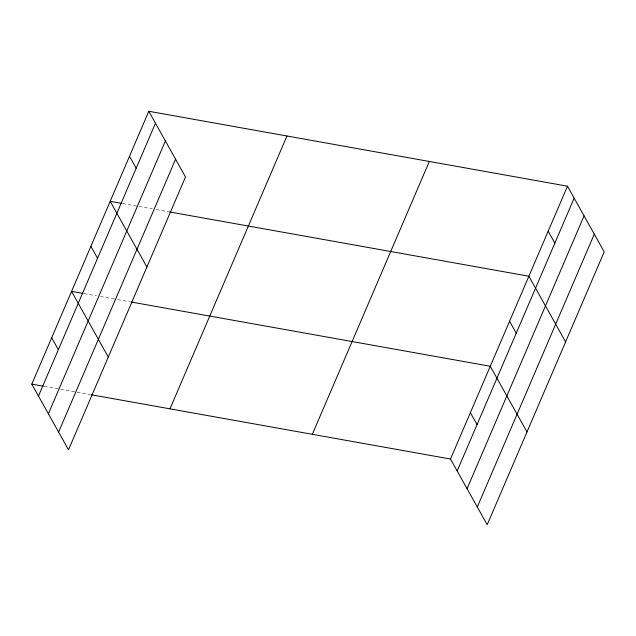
<?xml version="1.0" encoding="UTF-8"?>
<svg xmlns="http://www.w3.org/2000/svg" width="636" height="636" viewBox="0 0 636 636"><rect width="100%" height="100%" fill="white"/><g stroke="black" fill="none" stroke-linecap="round" stroke-linejoin="round"><path stroke-width="0.48" stroke-dasharray="3.18 2.39" d="M122.661 203.544L138.012 206.295M138.974 206.469L152.409 208.87M156.241 209.554L169.677 211.963M84.055 293.586L96.529 295.82M100.361 296.503L115.712 299.254M117.636 299.596L130.11 301.83M44.274 386.354L59.625 389.105M60.587 389.272L90.328 394.598"/><path stroke-width="0.95" d="M148.8 111.276L185.505 176.967L68.513 449.811L31.8 384.128L148.8 111.276L567.487 186.189L604.2 251.872L487.2 524.724L450.495 459.033L91.29 394.765M38.47 396.061L155.47 123.217M48.384 413.798L165.384 140.954M58.599 432.075L175.592 159.223M169.971 408.845L286.963 136.001M312.324 434.316L429.324 161.465M450.495 459.033L567.487 186.189M457.165 470.974L574.157 198.122M467.078 488.71L584.071 215.866M477.294 506.987L594.286 234.135M121.699 203.377L110.187 201.318L146.9 267.001M169.677 211.963L528.882 276.231L565.595 341.914M83.093 293.419L71.582 291.36L108.287 357.042M131.072 301.997L490.269 366.264L526.982 431.955M31.8 384.128L43.312 386.187M548.184 231.21L554.854 243.143M509.579 321.252L516.249 333.185M470.378 412.653L477.056 424.594M129.49 156.297L136.168 168.23M90.884 246.339L97.554 258.272M51.691 337.74L58.361 349.681"/></g></svg>
